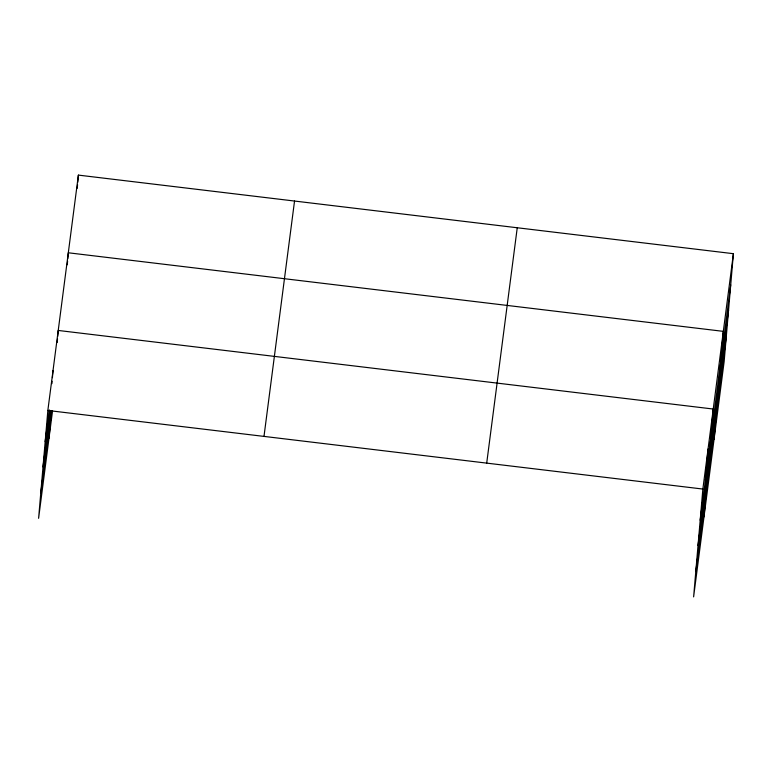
<?xml version="1.0" encoding="UTF-8"?>
<svg xmlns="http://www.w3.org/2000/svg" width="772" height="772" viewBox="0 0 772 772"><rect width="100%" height="100%" fill="white"/><g stroke="black" fill="none" stroke-linecap="round" stroke-linejoin="round"><path stroke-width="1.16" d="M733.4 253.689L702.858 489.052L693.613 596.891L724.155 361.528L733.4 253.689L78.387 175.109L47.845 410.472L38.6 518.311L52.554 410.8M51.907 383.655L52.11 381.252M52.419 377.662L53.036 370.463M48.983 438.284L51.357 410.617M57.205 342.44L57.514 338.84M57.717 336.447L58.228 330.455L713.241 409.035L703.996 516.864M67.28 264.777L67.589 261.177M67.791 258.774L68.312 252.782L723.325 331.362L714.081 439.191M77.258 188.3L77.567 184.701M77.769 182.308L78.387 175.109M705.376 480.223L708.049 449.043M45.172 441.652L49.292 409.884M43 466.954L50.334 410.463M40.771 493.018L51.463 410.598M263.995 436.402L294.537 201.038M486.707 463.123L517.25 227.759M700.185 520.231L730.727 284.868M698.013 545.534L728.556 310.161M695.784 571.589L726.327 336.225M47.845 410.472L702.858 489.052"/></g></svg>
